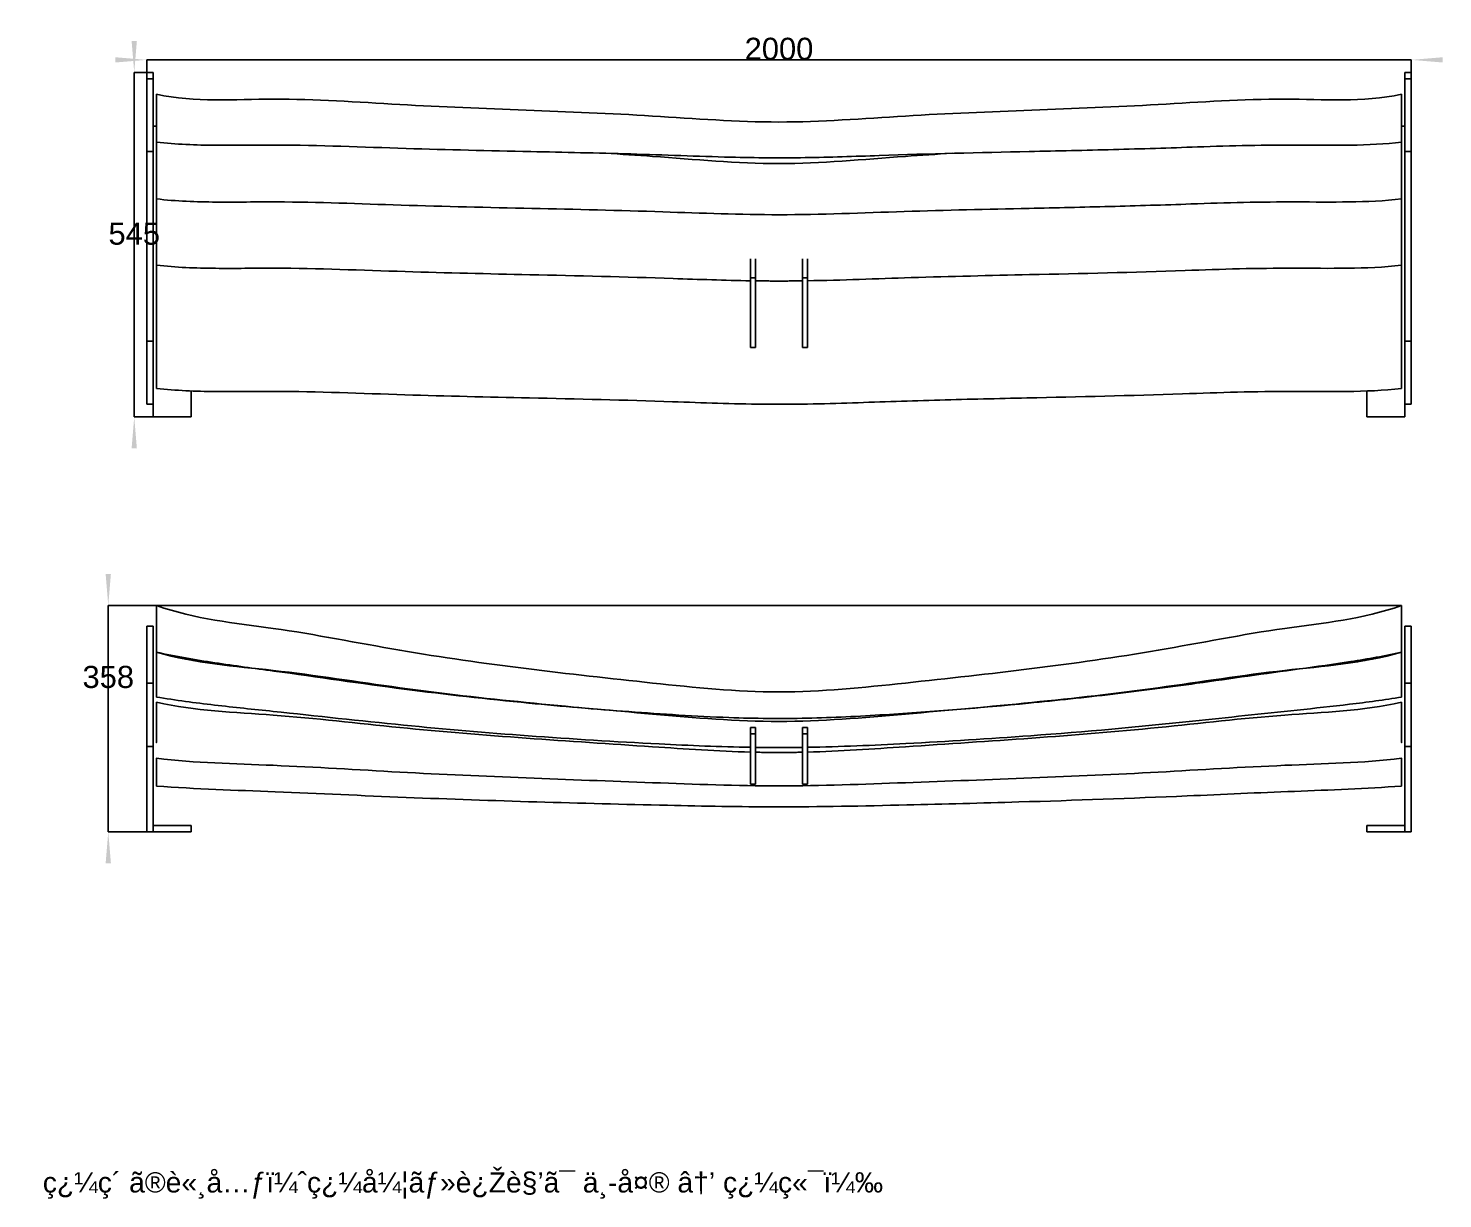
# Model space of a CAD drawing. Header units: millimetres. Extents: x 21 to 390, y 74 to 268.
# Drawn here: x 21.2 to 245, y 74 to 259.2 of the extents above; entities that cross this region are included whole.
import ezdxf
from ezdxf.enums import TextEntityAlignment as Align

# ---------------------------------------------------------------- set-up
doc = ezdxf.new("R2010")
doc.units = ezdxf.units.MM
doc.layers.get('0').update_dxf_attribs({"linetype": 'CONTINUOUS'})
for name, color, linetype in [('DimExtent', 7, 'CONTINUOUS'), ('DimExtent092', 7, 'CONTINUOUS'), ('DimExtent093', 7, 'CONTINUOUS'), ('S03_FrontWing_Front', 7, 'CONTINUOUS'), ('S03_FrontWing_Tab', 7, 'CONTINUOUS'), ('S03_FrontWing_Top', 7, 'CONTINUOUS')]:
    doc.layers.add(name, color=color, linetype=linetype)
doc.styles.get("Standard").update_dxf_attribs({"font": 'arial.ttf'})
doc.dimstyles.get("Standard").update_dxf_attribs({"dimscale": 0, "dimtxt": 2.5, "dimasz": 2.5, "dimexe": 1.25, "dimexo": 0.625, "dimtad": 1, "dimtxsty": 'STANDARD', "dimcen": 2.5, "dimazin": 3, "dimtfac": 1, "dimtmove": 0, "dimatfit": 3})

# ---------------------------------------------------------------- blocks, each defined once
blk = doc.blocks.new('*DimExtent')
at = {"color": 0}
for points in [[(35, 254.667), (35, 253.833), (40, 254.25)], [(245, 254.667), (245, 253.833), (240, 254.25)]]:
    blk.add_solid(points, dxfattribs=at)
at = {"layer": 'DimExtent'}
for p, q in [((40, 199.75), (40, 254.25)), ((40, 254.25), (240, 254.25)), ((240, 199.75), (240, 254.25))]:
    blk.add_line(p, q, dxfattribs=at)
blk.add_text('2000', height=3.5, dxfattribs=at).set_placement((140, 254.25), align=Align.CENTER)
blk = doc.blocks.new('*DimExtent092')
at = {"color": 0}
for points in [[(37.5833, 257.25), (38.4167, 257.25), (38, 252.25)], [(37.5833, 192.75), (38.4167, 192.75), (38, 197.75)]]:
    blk.add_solid(points, dxfattribs=at)
at = {"layer": 'DimExtent092'}
for p, q in [((41, 252.25), (38, 252.25)), ((38, 252.25), (38, 197.75)), ((41, 197.75), (38, 197.75))]:
    blk.add_line(p, q, dxfattribs=at)
blk.add_text('545', height=3.5, dxfattribs=at).set_placement((38, 225), align=Align.CENTER)
blk = doc.blocks.new('*DimExtent093')
at = {"color": 0}
for points in [[(33.475, 172.896), (34.3083, 172.896), (33.8916, 167.896)], [(33.475, 127.102), (34.3083, 127.102), (33.8916, 132.102)]]:
    blk.add_solid(points, dxfattribs=at)
at = {"layer": 'DimExtent093'}
for p, q in [((238.5, 167.896), (33.8916, 167.896)), ((33.8916, 167.896), (33.8916, 132.102)), ((41, 132.102), (33.8916, 132.102))]:
    blk.add_line(p, q, dxfattribs=at)
blk.add_text('358', height=3.5, dxfattribs=at).set_placement((33.8916, 154.845), align=Align.CENTER)

msp = doc.modelspace()

# ---------------------------------------------------------------- linework, layer by layer
at = {"layer": 'S03_FrontWing_Front'}
for p, q in [((40, 164.602), (40, 155.602)), ((41, 164.602), (40, 164.602)), ((41, 164.602), (41, 155.602)), ((239, 164.602), (239, 155.602)), ((240, 164.602), (239, 164.602)), ((240, 164.602), (240, 155.602)), ((40, 155.602), (40, 145.602)), ((41, 155.602), (40, 155.602)), ((41, 155.602), (41, 145.602)), ((239, 155.602), (239, 145.602)), ((240, 155.602), (239, 155.602)), ((240, 155.602), (240, 145.602)), ((136.3, 148.602), (135.5, 148.602)), ((135.5, 148.602), (135.5, 147.602)), ((136.3, 148.602), (136.3, 147.602)), ((144.5, 148.602), (143.7, 148.602)), ((143.7, 148.602), (143.7, 147.602)), ((144.5, 148.602), (144.5, 147.602)), ((41, 145.602), (40, 145.602)), ((40, 145.602), (40, 132.102)), ((41, 145.602), (41, 133.102)), ((136.3, 147.602), (135.5, 147.602)), ((135.5, 147.602), (135.5, 139.602)), ((136.3, 147.602), (136.3, 139.602)), ((144.5, 147.602), (143.7, 147.602)), ((143.7, 147.602), (143.7, 139.602)), ((144.5, 147.602), (144.5, 139.602)), ((240, 145.602), (239, 145.602)), ((239, 145.602), (239, 133.102)), ((240, 145.602), (240, 132.102)), ((136.3, 139.602), (135.5, 139.602)), ((144.5, 139.602), (143.7, 139.602)), ((41, 132.102), (40, 132.102)), ((41, 132.102), (41, 133.102)), ((47, 133.102), (41, 133.102)), ((47, 132.102), (41, 132.102)), ((47, 132.102), (47, 133.102)), ((239, 133.102), (233, 133.102)), ((233, 132.102), (233, 133.102)), ((239, 132.102), (233, 132.102)), ((239, 132.102), (239, 133.102)), ((240, 132.102), (239, 132.102))]:
    msp.add_line(p, q, dxfattribs=at)
for points, knots in [([(41.5, 160.512), (41.5, 160.51), (41.5, 160.518), (41.5, 160.538), (41.5, 160.563), (41.5, 160.63), (41.5, 160.7), (41.5, 160.805), (41.5, 160.9), (41.5, 160.983), (41.5, 161.214), (41.5, 161.411), (41.5, 161.606), (41.5, 161.89), (41.5, 162.168), (41.5, 162.442), (41.5, 162.777), (41.5, 163.119), (41.5, 163.467), (41.5, 163.724), (41.5, 163.981), (41.5, 164.238), (41.5, 164.858), (41.5, 165.491), (41.5, 166.135), (41.5, 166.442), (41.5, 166.751), (41.5, 167.063), (41.5, 167.214), (41.5, 167.364), (41.5, 167.515), (41.5, 167.567), (41.5, 167.622), (41.5, 167.68), (41.5, 167.723), (41.5, 167.771), (41.5, 167.799), (41.5, 167.816), (41.5, 167.826), (41.5, 167.871), (41.5, 167.886), (41.5, 167.905), (41.5, 167.896)], [0.49630075, 0.49630075, 0.49630075, 0.49630075, 0.50343536, 0.50343536, 0.50343536, 0.51272287, 0.51272287, 0.51272287, 0.52757521, 0.52757521, 0.52757521, 0.56829596, 0.56829596, 0.56829596, 0.62828789, 0.62828789, 0.62828789, 0.70148041, 0.70148041, 0.70148041, 0.75502513, 0.75502513, 0.75502513, 0.88432873, 0.88432873, 0.88432873, 0.94579106, 0.94579106, 0.94579106, 0.97532551, 0.97532551, 0.97532551, 0.98600349, 0.98600349, 0.98600349, 0.99374176, 0.99374176, 0.99374176, 0.99842977, 0.99842977, 0.99842977, 1, 1, 1, 1]), ([(238.5, 167.896), (232.295, 165.694), (226.164, 165.16), (220, 164.278), (213.361, 163.328), (206.683, 161.974), (200, 160.828), (193.341, 159.686), (186.677, 158.749), (180, 157.913), (173.346, 157.079), (166.68, 156.345), (160, 155.628), (153.342, 154.913), (146.671, 154.216), (140, 154.216), (133.329, 154.216), (126.658, 154.913), (120, 155.628), (113.32, 156.345), (106.654, 157.079), (100, 157.913), (93.323, 158.749), (86.659, 159.686), (80, 160.828), (73.317, 161.974), (66.639, 163.328), (60, 164.278), (53.836, 165.16), (47.705, 165.694), (41.5, 167.896)], [0, 0, 0, 0, 0.0945896, 0.0945896, 0.0945896, 0.1964778, 0.1964778, 0.1964778, 0.2979961, 0.2979961, 0.2979961, 0.3991637, 0.3991637, 0.3991637, 0.5, 0.5, 0.5, 0.6008363, 0.6008363, 0.6008363, 0.7020039, 0.7020039, 0.7020039, 0.8035222, 0.8035222, 0.8035222, 0.9054104, 0.9054104, 0.9054104, 1, 1, 1, 1]), ([(41.5, 167.896), (41.5, 166.34), (41.5, 164.87), (41.5, 163.525), (41.5, 162.805), (41.5, 162.114), (41.5, 161.549), (41.5, 161.279), (41.5, 161.034), (41.5, 160.833), (41.5, 160.734), (41.5, 160.651), (41.5, 160.585), (41.5, 160.546), (41.5, 160.513), (41.5, 160.512)], [0, 0, 0, 0, 0.24862108, 0.24862108, 0.24862108, 0.38223435, 0.38223435, 0.38223435, 0.44596068, 0.44596068, 0.44596068, 0.47688073, 0.47688073, 0.47688073, 0.49630075, 0.49630075, 0.49630075, 0.49630075]), ([(238.5, 160.512), (238.5, 160.51), (238.5, 160.518), (238.5, 160.538), (238.5, 160.563), (238.5, 160.63), (238.5, 160.7), (238.5, 160.805), (238.5, 160.9), (238.5, 160.983), (238.5, 161.214), (238.5, 161.411), (238.5, 161.606), (238.5, 161.89), (238.5, 162.168), (238.5, 162.442), (238.5, 162.777), (238.5, 163.119), (238.5, 163.467), (238.5, 163.724), (238.5, 163.981), (238.5, 164.238), (238.5, 164.858), (238.5, 165.491), (238.5, 166.135), (238.5, 166.442), (238.5, 166.751), (238.5, 167.063), (238.5, 167.214), (238.5, 167.364), (238.5, 167.515), (238.5, 167.567), (238.5, 167.622), (238.5, 167.68), (238.5, 167.723), (238.5, 167.771), (238.5, 167.799), (238.5, 167.816), (238.5, 167.826), (238.5, 167.871), (238.5, 167.886), (238.5, 167.905), (238.5, 167.896)], [0.49630075, 0.49630075, 0.49630075, 0.49630075, 0.50343536, 0.50343536, 0.50343536, 0.51272287, 0.51272287, 0.51272287, 0.52757521, 0.52757521, 0.52757521, 0.56829596, 0.56829596, 0.56829596, 0.62828789, 0.62828789, 0.62828789, 0.70148041, 0.70148041, 0.70148041, 0.75502513, 0.75502513, 0.75502513, 0.88432873, 0.88432873, 0.88432873, 0.94579106, 0.94579106, 0.94579106, 0.97532551, 0.97532551, 0.97532551, 0.98600349, 0.98600349, 0.98600349, 0.99374176, 0.99374176, 0.99374176, 0.99842977, 0.99842977, 0.99842977, 1, 1, 1, 1]), ([(238.5, 167.896), (238.5, 166.34), (238.5, 164.87), (238.5, 163.525), (238.5, 162.805), (238.5, 162.114), (238.5, 161.549), (238.5, 161.279), (238.5, 161.034), (238.5, 160.833), (238.5, 160.734), (238.5, 160.651), (238.5, 160.585), (238.5, 160.546), (238.5, 160.513), (238.5, 160.512)], [0, 0, 0, 0, 0.24862108, 0.24862108, 0.24862108, 0.38223435, 0.38223435, 0.38223435, 0.44596068, 0.44596068, 0.44596068, 0.47688073, 0.47688073, 0.47688073, 0.49630075, 0.49630075, 0.49630075, 0.49630075]), ([(41.5, 160.512), (44.555, 159.846), (47.657, 159.309), (50.766, 158.836), (53.875, 158.362), (56.993, 157.953), (60.109, 157.524), (66.984, 156.579), (73.843, 155.556), (80.722, 154.669), (87.275, 153.823), (93.846, 153.093), (100.424, 152.454), (105.692, 151.939), (110.967, 151.496), (116.244, 151.101), (121.522, 150.71), (126.802, 150.366), (132.091, 150.168), (136.2, 150.011), (140.31, 149.976), (144.421, 150.065), (148.531, 150.152), (152.637, 150.364), (156.737, 150.618), (164.326, 151.102), (171.907, 151.711), (179.48, 152.445), (183.922, 152.874), (188.36, 153.349), (192.792, 153.869), (197.224, 154.392), (201.649, 154.963), (206.067, 155.582), (208.778, 155.959), (211.483, 156.349), (214.192, 156.728), (216.9, 157.108), (219.61, 157.483), (222.322, 157.854), (225.033, 158.228), (227.745, 158.604), (230.447, 159.027), (233.148, 159.45), (235.839, 159.919), (238.5, 160.512)], [0, 0, 0, 0, 0.0628718, 0.0628718, 0.0628718, 0.1257437, 0.1257437, 0.1257437, 0.2514874, 0.2514874, 0.2514874, 0.3712816, 0.3712816, 0.3712816, 0.4341534, 0.4341534, 0.4341534, 0.4970253, 0.4970253, 0.4970253, 0.5598971, 0.5598971, 0.5598971, 0.6227689, 0.6227689, 0.6227689, 0.7485126, 0.7485126, 0.7485126, 0.8113845, 0.8113845, 0.8113845, 0.8742563, 0.8742563, 0.8742563, 0.9056922, 0.9056922, 0.9056922, 0.9371282, 0.9371282, 0.9371282, 0.9685641, 0.9685641, 0.9685641, 1, 1, 1, 1]), ([(41.5, 153.408), (41.5, 153.406), (41.5, 153.417), (41.5, 153.44), (41.5, 153.451), (41.5, 153.472), (41.5, 153.504), (41.5, 153.552), (41.5, 153.643), (41.5, 153.725), (41.5, 153.778), (41.5, 153.826), (41.5, 153.869), (41.5, 154.094), (41.5, 154.252), (41.5, 154.411), (41.5, 154.764), (41.5, 155.071), (41.5, 155.388), (41.5, 155.69), (41.5, 156.001), (41.5, 156.322), (41.5, 156.558), (41.5, 156.796), (41.5, 157.035), (41.5, 157.61), (41.5, 158.202), (41.5, 158.81), (41.5, 159.1), (41.5, 159.394), (41.5, 159.693), (41.5, 159.834), (41.5, 159.982), (41.5, 160.125), (41.5, 160.175), (41.5, 160.227), (41.5, 160.283), (41.5, 160.325), (41.5, 160.371), (41.5, 160.398), (41.5, 160.414), (41.5, 160.423), (41.5, 160.467), (41.5, 160.482), (41.5, 160.501), (41.5, 160.491)], [0.4850741, 0.4850741, 0.4850741, 0.4850741, 0.49713537, 0.49713537, 0.49713537, 0.50343536, 0.50343536, 0.50343536, 0.51272287, 0.51272287, 0.51272287, 0.51896923, 0.51896923, 0.51896923, 0.55232964, 0.55232964, 0.55232964, 0.62828789, 0.62828789, 0.62828789, 0.70148041, 0.70148041, 0.70148041, 0.75502513, 0.75502513, 0.75502513, 0.88432873, 0.88432873, 0.88432873, 0.94579106, 0.94579106, 0.94579106, 0.97532551, 0.97532551, 0.97532551, 0.98600349, 0.98600349, 0.98600349, 0.99374176, 0.99374176, 0.99374176, 0.99842977, 0.99842977, 0.99842977, 1, 1, 1, 1]), ([(238.5, 160.491), (232.298, 158.697), (226.162, 158.308), (220, 157.622), (213.353, 156.882), (206.678, 155.796), (200, 154.88), (193.337, 153.965), (186.673, 153.22), (180, 152.553), (173.341, 151.887), (166.675, 151.299), (160, 150.714), (153.339, 150.129), (146.669, 149.547), (140, 149.547), (133.331, 149.547), (126.661, 150.129), (120, 150.714), (113.325, 151.299), (106.659, 151.887), (100, 152.553), (93.327, 153.22), (86.663, 153.965), (80, 154.88), (73.322, 155.796), (66.647, 156.882), (60, 157.622), (53.838, 158.308), (47.702, 158.697), (41.5, 160.491)], [0, 0, 0, 0, 0.0943196, 0.0943196, 0.0943196, 0.1960629, 0.1960629, 0.1960629, 0.2975832, 0.2975832, 0.2975832, 0.398892, 0.398892, 0.398892, 0.5, 0.5, 0.5, 0.601108, 0.601108, 0.601108, 0.7024168, 0.7024168, 0.7024168, 0.8039371, 0.8039371, 0.8039371, 0.9056804, 0.9056804, 0.9056804, 1, 1, 1, 1]), ([(238.5, 153.408), (238.5, 153.406), (238.5, 153.417), (238.5, 153.44), (238.5, 153.451), (238.5, 153.472), (238.5, 153.504), (238.5, 153.552), (238.5, 153.643), (238.5, 153.725), (238.5, 153.778), (238.5, 153.826), (238.5, 153.869), (238.5, 154.094), (238.5, 154.252), (238.5, 154.411), (238.5, 154.764), (238.5, 155.071), (238.5, 155.388), (238.5, 155.69), (238.5, 156.001), (238.5, 156.322), (238.5, 156.558), (238.5, 156.796), (238.5, 157.035), (238.5, 157.61), (238.5, 158.202), (238.5, 158.81), (238.5, 159.1), (238.5, 159.394), (238.5, 159.693), (238.5, 159.834), (238.5, 159.982), (238.5, 160.125), (238.5, 160.175), (238.5, 160.227), (238.5, 160.283), (238.5, 160.325), (238.5, 160.371), (238.5, 160.398), (238.5, 160.414), (238.5, 160.423), (238.5, 160.467), (238.5, 160.482), (238.5, 160.501), (238.5, 160.491)], [0.4850741, 0.4850741, 0.4850741, 0.4850741, 0.49713537, 0.49713537, 0.49713537, 0.50343536, 0.50343536, 0.50343536, 0.51272287, 0.51272287, 0.51272287, 0.51896923, 0.51896923, 0.51896923, 0.55232964, 0.55232964, 0.55232964, 0.62828789, 0.62828789, 0.62828789, 0.70148041, 0.70148041, 0.70148041, 0.75502513, 0.75502513, 0.75502513, 0.88432873, 0.88432873, 0.88432873, 0.94579106, 0.94579106, 0.94579106, 0.97532551, 0.97532551, 0.97532551, 0.98600349, 0.98600349, 0.98600349, 0.99374176, 0.99374176, 0.99374176, 0.99842977, 0.99842977, 0.99842977, 1, 1, 1, 1]), ([(41.5, 153.408), (44.545, 152.907), (47.624, 152.501), (50.707, 152.142), (53.791, 151.783), (56.879, 151.471), (59.966, 151.147), (66.85, 150.425), (73.723, 149.646), (80.607, 148.969), (87.167, 148.327), (93.734, 147.764), (100.309, 147.281), (107.215, 146.77), (114.125, 146.338), (121.039, 145.985), (125.856, 145.74), (130.675, 145.54), (135.5, 145.458)], [0, 0, 0, 0, 0.05551358, 0.05551358, 0.05551358, 0.11102716, 0.11102716, 0.11102716, 0.22205433, 0.22205433, 0.22205433, 0.32781931, 0.32781931, 0.32781931, 0.43892284, 0.43892284, 0.43892284, 0.52230456, 0.52230456, 0.52230456, 0.52230456]), ([(41.5, 152.595), (41.5, 150.893), (41.5, 149.399), (41.5, 148.167), (41.5, 147.893), (41.5, 147.635), (41.5, 147.394), (41.5, 147.053), (41.5, 146.775), (41.5, 146.56), (41.5, 146.388), (41.5, 146.262), (41.5, 146.213), (41.5, 146.189), (41.5, 146.184), (41.5, 146.214), (41.5, 146.236), (41.5, 146.269), (41.5, 146.356), (41.5, 146.381), (41.5, 146.419), (41.5, 146.467), (41.5, 146.541), (41.5, 146.658), (41.5, 146.75), (41.5, 146.894), (41.5, 146.983), (41.5, 147.069), (41.5, 147.292), (41.5, 147.446), (41.5, 147.6), (41.5, 147.821), (41.5, 148.018), (41.5, 148.221), (41.5, 148.464), (41.5, 148.719), (41.5, 148.987), (41.5, 149.186), (41.5, 149.386), (41.5, 149.588), (41.5, 150.073), (41.5, 150.58), (41.5, 151.11), (41.5, 151.362), (41.5, 151.621), (41.5, 151.885), (41.5, 152.012), (41.5, 152.14), (41.5, 152.269), (41.5, 152.313), (41.5, 152.36), (41.5, 152.41), (41.5, 152.447), (41.5, 152.489), (41.5, 152.512), (41.5, 152.526), (41.5, 152.533), (41.5, 152.575), (41.5, 152.588), (41.5, 152.606), (41.5, 152.595)], [0, 0, 0, 0, 0.2486211, 0.2486211, 0.2486211, 0.3039129, 0.3039129, 0.3039129, 0.3822343, 0.3822343, 0.3822343, 0.4459607, 0.4459607, 0.4459607, 0.4768807, 0.4768807, 0.4768807, 0.4971354, 0.4971354, 0.4971354, 0.5034354, 0.5034354, 0.5034354, 0.5127229, 0.5127229, 0.5127229, 0.5275752, 0.5275752, 0.5275752, 0.568296, 0.568296, 0.568296, 0.6282879, 0.6282879, 0.6282879, 0.7014804, 0.7014804, 0.7014804, 0.7550251, 0.7550251, 0.7550251, 0.8843287, 0.8843287, 0.8843287, 0.9457911, 0.9457911, 0.9457911, 0.9753255, 0.9753255, 0.9753255, 0.9860035, 0.9860035, 0.9860035, 0.9937418, 0.9937418, 0.9937418, 0.9984298, 0.9984298, 0.9984298, 1, 1, 1, 1]), ([(135.5, 144.699), (130.332, 144.843), (125.165, 145.202), (120, 145.548), (113.33, 145.996), (106.663, 146.424), (100, 146.905), (93.331, 147.387), (86.666, 147.921), (80, 148.588), (73.327, 149.255), (66.653, 150.055), (60, 150.552), (53.84, 151.013), (47.699, 151.215), (41.5, 152.595)], [0.52279778, 0.52279778, 0.52279778, 0.52279778, 0.60133972, 0.60133972, 0.60133972, 0.70276893, 0.70276893, 0.70276893, 0.804291, 0.804291, 0.804291, 0.90591082, 0.90591082, 0.90591082, 1, 1, 1, 1]), ([(144.5, 145.458), (149.699, 145.546), (154.891, 145.772), (160.081, 146.043), (166.665, 146.387), (173.245, 146.803), (179.822, 147.291), (188.37, 147.922), (196.909, 148.681), (205.429, 149.585), (208.19, 149.875), (210.948, 150.177), (213.707, 150.473), (216.466, 150.768), (219.227, 151.06), (221.989, 151.35), (224.751, 151.641), (227.514, 151.933), (230.269, 152.26), (233.025, 152.587), (235.773, 152.95), (238.5, 153.408)], [0.57414328, 0.57414328, 0.57414328, 0.57414328, 0.6639862, 0.6639862, 0.6639862, 0.77794567, 0.77794567, 0.77794567, 0.88897284, 0.88897284, 0.88897284, 0.91672963, 0.91672963, 0.91672963, 0.94448642, 0.94448642, 0.94448642, 0.97224321, 0.97224321, 0.97224321, 1, 1, 1, 1]), ([(238.5, 152.595), (232.301, 151.215), (226.16, 151.013), (220, 150.552), (213.347, 150.055), (206.673, 149.255), (200, 148.588), (193.334, 147.921), (186.669, 147.387), (180, 146.905), (173.337, 146.424), (166.67, 145.996), (160, 145.548), (154.835, 145.202), (149.668, 144.843), (144.5, 144.699)], [0, 0, 0, 0, 0.09408918, 0.09408918, 0.09408918, 0.195709, 0.195709, 0.195709, 0.29723107, 0.29723107, 0.29723107, 0.39866028, 0.39866028, 0.39866028, 0.47720222, 0.47720222, 0.47720222, 0.47720222]), ([(238.5, 152.595), (238.5, 150.893), (238.5, 149.399), (238.5, 148.167), (238.5, 147.893), (238.5, 147.635), (238.5, 147.394), (238.5, 147.053), (238.5, 146.775), (238.5, 146.56), (238.5, 146.388), (238.5, 146.262), (238.5, 146.213), (238.5, 146.189), (238.5, 146.184), (238.5, 146.214), (238.5, 146.236), (238.5, 146.269), (238.5, 146.356), (238.5, 146.381), (238.5, 146.419), (238.5, 146.467), (238.5, 146.541), (238.5, 146.658), (238.5, 146.75), (238.5, 146.894), (238.5, 146.983), (238.5, 147.069), (238.5, 147.292), (238.5, 147.446), (238.5, 147.6), (238.5, 147.821), (238.5, 148.018), (238.5, 148.221), (238.5, 148.464), (238.5, 148.719), (238.5, 148.987), (238.5, 149.186), (238.5, 149.386), (238.5, 149.588), (238.5, 150.073), (238.5, 150.58), (238.5, 151.11), (238.5, 151.362), (238.5, 151.621), (238.5, 151.885), (238.5, 152.012), (238.5, 152.14), (238.5, 152.269), (238.5, 152.313), (238.5, 152.36), (238.5, 152.41), (238.5, 152.447), (238.5, 152.489), (238.5, 152.512), (238.5, 152.526), (238.5, 152.533), (238.5, 152.575), (238.5, 152.588), (238.5, 152.606), (238.5, 152.595)], [0, 0, 0, 0, 0.2486211, 0.2486211, 0.2486211, 0.3039129, 0.3039129, 0.3039129, 0.3822343, 0.3822343, 0.3822343, 0.4459607, 0.4459607, 0.4459607, 0.4768807, 0.4768807, 0.4768807, 0.4971354, 0.4971354, 0.4971354, 0.5034354, 0.5034354, 0.5034354, 0.5127229, 0.5127229, 0.5127229, 0.5275752, 0.5275752, 0.5275752, 0.568296, 0.568296, 0.568296, 0.6282879, 0.6282879, 0.6282879, 0.7014804, 0.7014804, 0.7014804, 0.7550251, 0.7550251, 0.7550251, 0.8843287, 0.8843287, 0.8843287, 0.9457911, 0.9457911, 0.9457911, 0.9753255, 0.9753255, 0.9753255, 0.9860035, 0.9860035, 0.9860035, 0.9937418, 0.9937418, 0.9937418, 0.9984298, 0.9984298, 0.9984298, 1, 1, 1, 1]), ([(41.5, 139.324), (41.5, 139.326), (41.5, 139.428), (41.5, 139.698), (41.5, 139.808), (41.5, 139.945), (41.5, 140.136), (41.5, 140.263), (41.5, 140.409), (41.5, 140.627), (41.5, 140.693), (41.5, 140.774), (41.5, 140.869), (41.5, 140.943), (41.5, 141.021), (41.5, 141.102), (41.5, 141.181), (41.5, 141.251), (41.5, 141.312), (41.5, 141.388), (41.5, 141.447), (41.5, 141.489), (41.5, 141.627), (41.5, 141.693), (41.5, 141.749), (41.5, 141.828), (41.5, 141.871), (41.5, 141.905), (41.5, 141.945), (41.5, 141.976), (41.5, 141.996), (41.5, 142.038), (41.5, 142.073), (41.5, 142.133), (41.5, 142.199), (41.5, 142.306), (41.5, 142.4), (41.5, 142.499), (41.5, 142.611), (41.5, 142.735), (41.5, 142.879), (41.5, 143.045), (41.5, 143.233), (41.5, 143.303), (41.5, 143.377), (41.5, 143.453), (41.5, 143.51), (41.5, 143.556), (41.5, 143.617), (41.5, 143.64), (41.5, 143.658), (41.5, 143.671), (41.5, 143.676), (41.5, 143.676), (41.5, 143.704), (41.5, 143.713), (41.5, 143.725), (41.5, 143.715)], [0.3690981, 0.3690981, 0.3690981, 0.3690981, 0.44596068, 0.44596068, 0.44596068, 0.47688073, 0.47688073, 0.47688073, 0.49713537, 0.49713537, 0.49713537, 0.50343536, 0.50343536, 0.50343536, 0.50808049, 0.50808049, 0.50808049, 0.51272287, 0.51272287, 0.51272287, 0.51896923, 0.51896923, 0.51896923, 0.53871027, 0.53871027, 0.53871027, 0.56829596, 0.56829596, 0.56829596, 0.60649789, 0.60649789, 0.60649789, 0.67603413, 0.67603413, 0.67603413, 0.75502513, 0.75502513, 0.75502513, 0.83507558, 0.83507558, 0.83507558, 0.92734318, 0.92734318, 0.92734318, 0.96185875, 0.96185875, 0.96185875, 0.98600349, 0.98600349, 0.98600349, 0.99374176, 0.99374176, 0.99374176, 0.99842977, 0.99842977, 0.99842977, 1, 1, 1, 1]), ([(238.5, 143.715), (232.302, 142.97), (226.159, 142.856), (220, 142.603), (213.344, 142.33), (206.67, 141.895), (200, 141.53), (193.332, 141.165), (186.667, 140.871), (180, 140.606), (173.335, 140.341), (166.668, 140.105), (160, 139.859), (153.334, 139.613), (146.667, 139.358), (140, 139.358), (133.333, 139.358), (126.666, 139.613), (120, 139.859), (113.332, 140.105), (106.665, 140.341), (100, 140.606), (93.333, 140.871), (86.668, 141.165), (80, 141.53), (73.33, 141.895), (66.656, 142.33), (60, 142.603), (53.841, 142.856), (47.698, 142.97), (41.5, 143.715)], [0, 0, 0, 0, 0.0939679, 0.0939679, 0.0939679, 0.1955228, 0.1955228, 0.1955228, 0.2970458, 0.2970458, 0.2970458, 0.398538, 0.398538, 0.398538, 0.5, 0.5, 0.5, 0.601462, 0.601462, 0.601462, 0.7029542, 0.7029542, 0.7029542, 0.8044772, 0.8044772, 0.8044772, 0.9060321, 0.9060321, 0.9060321, 1, 1, 1, 1]), ([(238.5, 139.324), (238.5, 139.326), (238.5, 139.428), (238.5, 139.698), (238.5, 139.808), (238.5, 139.945), (238.5, 140.136), (238.5, 140.263), (238.5, 140.409), (238.5, 140.627), (238.5, 140.693), (238.5, 140.774), (238.5, 140.869), (238.5, 140.943), (238.5, 141.021), (238.5, 141.102), (238.5, 141.181), (238.5, 141.251), (238.5, 141.312), (238.5, 141.388), (238.5, 141.447), (238.5, 141.489), (238.5, 141.627), (238.5, 141.693), (238.5, 141.749), (238.5, 141.828), (238.5, 141.871), (238.5, 141.905), (238.5, 141.945), (238.5, 141.976), (238.5, 141.996), (238.5, 142.038), (238.5, 142.073), (238.5, 142.133), (238.5, 142.199), (238.5, 142.306), (238.5, 142.4), (238.5, 142.499), (238.5, 142.611), (238.5, 142.735), (238.5, 142.879), (238.5, 143.045), (238.5, 143.233), (238.5, 143.303), (238.5, 143.377), (238.5, 143.453), (238.5, 143.51), (238.5, 143.556), (238.5, 143.617), (238.5, 143.64), (238.5, 143.658), (238.5, 143.671), (238.5, 143.676), (238.5, 143.676), (238.5, 143.704), (238.5, 143.713), (238.5, 143.725), (238.5, 143.715)], [0.3690981, 0.3690981, 0.3690981, 0.3690981, 0.44596068, 0.44596068, 0.44596068, 0.47688073, 0.47688073, 0.47688073, 0.49713537, 0.49713537, 0.49713537, 0.50343536, 0.50343536, 0.50343536, 0.50808049, 0.50808049, 0.50808049, 0.51272287, 0.51272287, 0.51272287, 0.51896923, 0.51896923, 0.51896923, 0.53871027, 0.53871027, 0.53871027, 0.56829596, 0.56829596, 0.56829596, 0.60649789, 0.60649789, 0.60649789, 0.67603413, 0.67603413, 0.67603413, 0.75502513, 0.75502513, 0.75502513, 0.83507558, 0.83507558, 0.83507558, 0.92734318, 0.92734318, 0.92734318, 0.96185875, 0.96185875, 0.96185875, 0.98600349, 0.98600349, 0.98600349, 0.99374176, 0.99374176, 0.99374176, 0.99842977, 0.99842977, 0.99842977, 1, 1, 1, 1]), ([(41.5, 139.324), (47.753, 138.867), (54.042, 138.66), (60.317, 138.41), (67.213, 138.134), (74.104, 137.808), (80.997, 137.531), (94.784, 136.978), (108.581, 136.59), (122.375, 136.274), (128.093, 136.145), (133.812, 136.04), (139.533, 136.034), (146.435, 136.027), (153.334, 136.172), (160.231, 136.335), (166.143, 136.473), (172.055, 136.629), (177.967, 136.804), (186.835, 137.066), (195.701, 137.378), (204.564, 137.763), (207.393, 137.88), (210.221, 138.012), (213.05, 138.134), (215.878, 138.256), (218.708, 138.372), (221.538, 138.482), (227.197, 138.707), (232.861, 138.91), (238.5, 139.324)], [0, 0, 0, 0, 0.1048787, 0.1048787, 0.1048787, 0.2200623, 0.2200623, 0.2200623, 0.4504165, 0.4504165, 0.4504165, 0.5552952, 0.5552952, 0.5552952, 0.6818146, 0.6818146, 0.6818146, 0.7902426, 0.7902426, 0.7902426, 0.8951213, 0.8951213, 0.8951213, 0.921341, 0.921341, 0.921341, 0.9475606, 0.9475606, 0.9475606, 1, 1, 1, 1])]:
    msp.add_open_spline(points, degree=3, knots=knots, dxfattribs=at)
for points in [[(136.3, 145.445), (140, 145.392), (143.7, 145.445)], [(143.7, 144.679), (140, 144.589), (136.3, 144.679)]]:
    msp.add_open_spline(points, degree=2, dxfattribs=at)
at = {"layer": 'S03_FrontWing_Top'}
for p, q in [((41, 252.25), (40, 252.25)), ((40, 252.25), (40, 251.25)), ((40, 251.25), (40, 239.75)), ((41, 251.25), (40, 251.25)), ((41, 252.25), (41, 251.25)), ((41, 251.25), (41, 239.75)), ((240, 252.25), (239, 252.25)), ((239, 252.25), (239, 251.25)), ((239, 251.25), (239, 239.75)), ((240, 251.25), (239, 251.25)), ((240, 252.25), (240, 251.25)), ((240, 251.25), (240, 239.75)), ((41.5, 243.75), (41, 243.75)), ((239, 243.75), (238.5, 243.75)), ((40, 239.75), (40, 209.75)), ((41, 239.75), (40, 239.75)), ((41, 239.75), (41, 209.75)), ((239, 239.75), (239, 209.75)), ((240, 239.75), (239, 239.75)), ((240, 239.75), (240, 209.75)), ((135.5, 222.75), (135.5, 219.75)), ((136.3, 222.75), (136.3, 219.75)), ((143.7, 222.75), (143.7, 219.75)), ((144.5, 222.75), (144.5, 219.75)), ((136.3, 219.75), (135.5, 219.75)), ((135.5, 219.75), (135.5, 208.75)), ((136.3, 219.75), (136.3, 208.75)), ((144.5, 219.75), (143.7, 219.75)), ((143.7, 219.75), (143.7, 208.75)), ((144.5, 219.75), (144.5, 208.75)), ((40, 209.75), (40, 199.75)), ((41, 209.75), (40, 209.75)), ((41, 209.75), (41, 199.75)), ((136.3, 208.75), (135.5, 208.75)), ((144.5, 208.75), (143.7, 208.75)), ((239, 209.75), (239, 199.75)), ((240, 209.75), (239, 209.75)), ((240, 209.75), (240, 199.75)), ((47, 197.75), (47, 201.85)), ((233, 197.75), (233, 201.846)), ((41, 199.75), (40, 199.75)), ((41, 197.75), (41, 199.75)), ((240, 199.75), (239, 199.75)), ((239, 197.75), (239, 199.75)), ((47, 197.75), (41, 197.75)), ((239, 197.75), (233, 197.75))]:
    msp.add_line(p, q, dxfattribs=at)
for points, knots in [([(41.5, 241.231), (41.5, 241.234), (41.5, 241.249), (41.5, 241.275), (41.5, 241.304), (41.5, 241.337), (41.5, 241.375), (41.5, 241.424), (41.5, 241.475), (41.5, 241.53), (41.5, 241.676), (41.5, 241.829), (41.5, 241.988), (41.5, 242.311), (41.5, 242.638), (41.5, 242.969), (41.5, 243.373), (41.5, 243.771), (41.5, 244.163), (41.5, 244.448), (41.5, 244.733), (41.5, 245.018), (41.5, 245.705), (41.5, 246.382), (41.5, 247.048), (41.5, 247.364), (41.5, 247.677), (41.5, 247.988), (41.5, 248.137), (41.5, 248.286), (41.5, 248.433), (41.5, 248.485), (41.5, 248.538), (41.5, 248.594), (41.5, 248.638), (41.5, 248.676), (41.5, 248.71), (41.5, 248.728), (41.5, 248.741), (41.5, 248.78), (41.5, 248.793), (41.5, 248.809), (41.5, 248.803)], [0.51178768, 0.51178768, 0.51178768, 0.51178768, 0.51896923, 0.51896923, 0.51896923, 0.52757521, 0.52757521, 0.52757521, 0.53871027, 0.53871027, 0.53871027, 0.56829596, 0.56829596, 0.56829596, 0.62828789, 0.62828789, 0.62828789, 0.70148041, 0.70148041, 0.70148041, 0.75502513, 0.75502513, 0.75502513, 0.88432873, 0.88432873, 0.88432873, 0.94579106, 0.94579106, 0.94579106, 0.97532551, 0.97532551, 0.97532551, 0.98600349, 0.98600349, 0.98600349, 0.99374176, 0.99374176, 0.99374176, 0.99842977, 0.99842977, 0.99842977, 1, 1, 1, 1]), ([(238.5, 248.803), (232.295, 247.504), (226.164, 248.006), (220, 248.038), (213.361, 248.072), (206.683, 247.56), (200, 247.178), (193.341, 246.797), (186.677, 246.544), (180, 246.287), (173.346, 246.03), (166.68, 245.77), (160, 245.365), (153.342, 244.961), (146.671, 244.413), (140, 244.413), (133.329, 244.413), (126.658, 244.961), (120, 245.365), (113.32, 245.77), (106.654, 246.03), (100, 246.287), (93.323, 246.544), (86.659, 246.797), (80, 247.178), (73.317, 247.56), (66.639, 248.072), (60, 248.038), (53.836, 248.006), (47.705, 247.504), (41.5, 248.803)], [0, 0, 0, 0, 0.0945896, 0.0945896, 0.0945896, 0.1964778, 0.1964778, 0.1964778, 0.2979961, 0.2979961, 0.2979961, 0.3991637, 0.3991637, 0.3991637, 0.5, 0.5, 0.5, 0.6008363, 0.6008363, 0.6008363, 0.7020039, 0.7020039, 0.7020039, 0.8035222, 0.8035222, 0.8035222, 0.9054104, 0.9054104, 0.9054104, 1, 1, 1, 1]), ([(41.5, 248.803), (41.5, 247.934), (41.5, 246.915), (41.5, 245.745), (41.5, 245.116), (41.5, 244.444), (41.5, 243.669), (41.5, 243.302), (41.5, 242.913), (41.5, 242.504), (41.5, 242.305), (41.5, 242.099), (41.5, 241.887), (41.5, 241.748), (41.5, 241.606), (41.5, 241.46), (41.5, 241.413), (41.5, 241.369), (41.5, 241.326), (41.5, 241.268), (41.5, 241.228), (41.5, 241.231)], [0, 0, 0, 0, 0.24862108, 0.24862108, 0.24862108, 0.38223435, 0.38223435, 0.38223435, 0.44596068, 0.44596068, 0.44596068, 0.47688073, 0.47688073, 0.47688073, 0.49713537, 0.49713537, 0.49713537, 0.50343536, 0.50343536, 0.50343536, 0.51178768, 0.51178768, 0.51178768, 0.51178768]), ([(238.5, 241.231), (238.5, 241.234), (238.5, 241.249), (238.5, 241.275), (238.5, 241.304), (238.5, 241.337), (238.5, 241.375), (238.5, 241.424), (238.5, 241.475), (238.5, 241.53), (238.5, 241.676), (238.5, 241.829), (238.5, 241.988), (238.5, 242.311), (238.5, 242.638), (238.5, 242.969), (238.5, 243.373), (238.5, 243.771), (238.5, 244.163), (238.5, 244.448), (238.5, 244.733), (238.5, 245.018), (238.5, 245.705), (238.5, 246.382), (238.5, 247.048), (238.5, 247.364), (238.5, 247.677), (238.5, 247.988), (238.5, 248.137), (238.5, 248.286), (238.5, 248.433), (238.5, 248.485), (238.5, 248.538), (238.5, 248.594), (238.5, 248.638), (238.5, 248.676), (238.5, 248.71), (238.5, 248.728), (238.5, 248.741), (238.5, 248.78), (238.5, 248.793), (238.5, 248.809), (238.5, 248.803)], [0.51178768, 0.51178768, 0.51178768, 0.51178768, 0.51896923, 0.51896923, 0.51896923, 0.52757521, 0.52757521, 0.52757521, 0.53871027, 0.53871027, 0.53871027, 0.56829596, 0.56829596, 0.56829596, 0.62828789, 0.62828789, 0.62828789, 0.70148041, 0.70148041, 0.70148041, 0.75502513, 0.75502513, 0.75502513, 0.88432873, 0.88432873, 0.88432873, 0.94579106, 0.94579106, 0.94579106, 0.97532551, 0.97532551, 0.97532551, 0.98600349, 0.98600349, 0.98600349, 0.99374176, 0.99374176, 0.99374176, 0.99842977, 0.99842977, 0.99842977, 1, 1, 1, 1]), ([(238.5, 248.803), (238.5, 247.934), (238.5, 246.915), (238.5, 245.745), (238.5, 245.116), (238.5, 244.444), (238.5, 243.669), (238.5, 243.302), (238.5, 242.913), (238.5, 242.504), (238.5, 242.305), (238.5, 242.099), (238.5, 241.887), (238.5, 241.748), (238.5, 241.606), (238.5, 241.46), (238.5, 241.413), (238.5, 241.369), (238.5, 241.326), (238.5, 241.268), (238.5, 241.228), (238.5, 241.231)], [0, 0, 0, 0, 0.24862108, 0.24862108, 0.24862108, 0.38223435, 0.38223435, 0.38223435, 0.44596068, 0.44596068, 0.44596068, 0.47688073, 0.47688073, 0.47688073, 0.49713537, 0.49713537, 0.49713537, 0.50343536, 0.50343536, 0.50343536, 0.51178768, 0.51178768, 0.51178768, 0.51178768]), ([(41.5, 241.231), (41.5, 239.993), (41.5, 238.669), (41.5, 237.245), (41.5, 236.491), (41.5, 235.694), (41.5, 234.853), (41.5, 234.379), (41.5, 233.892), (41.5, 233.392), (41.5, 233.167), (41.5, 232.941), (41.5, 232.712), (41.5, 232.635), (41.5, 232.558), (41.5, 232.481), (41.5, 232.425), (41.5, 232.373), (41.5, 232.326), (41.5, 232.277), (41.5, 232.24), (41.5, 232.242)], [0.11111868, 0.11111868, 0.11111868, 0.11111868, 0.30391293, 0.30391293, 0.30391293, 0.40548164, 0.40548164, 0.40548164, 0.46271047, 0.46271047, 0.46271047, 0.48835778, 0.48835778, 0.48835778, 0.49713537, 0.49713537, 0.49713537, 0.50343536, 0.50343536, 0.50343536, 0.51003435, 0.51003435, 0.51003435, 0.51003435]), ([(41.5, 232.242), (41.5, 232.243), (41.5, 232.288), (41.5, 232.338), (41.5, 232.387), (41.5, 232.441), (41.5, 232.5), (41.5, 232.666), (41.5, 232.851), (41.5, 233.037), (41.5, 233.449), (41.5, 233.868), (41.5, 234.294), (41.5, 235.041), (41.5, 235.781), (41.5, 236.515), (41.5, 238.105), (41.5, 239.687), (41.5, 241.231)], [0.51003435, 0.51003435, 0.51003435, 0.51003435, 0.51896923, 0.51896923, 0.51896923, 0.52757521, 0.52757521, 0.52757521, 0.55232964, 0.55232964, 0.55232964, 0.60649789, 0.60649789, 0.60649789, 0.70148041, 0.70148041, 0.70148041, 0.90814452, 0.90814452, 0.90814452, 0.90814452]), ([(41.5, 241.231), (44.602, 240.878), (47.752, 240.76), (50.909, 240.734), (54.068, 240.707), (57.234, 240.772), (60.399, 240.764), (67.275, 240.749), (74.134, 240.442), (81.014, 240.228), (87.568, 240.023), (94.138, 239.882), (100.717, 239.739), (105.985, 239.619), (111.26, 239.517), (116.538, 239.356), (121.816, 239.202), (127.096, 238.989), (132.385, 238.849), (136.3, 238.742), (140.215, 238.718), (144.132, 238.777), (148.048, 238.834), (151.959, 238.978), (155.866, 239.109), (163.785, 239.397), (171.699, 239.577), (179.599, 239.746), (184.041, 239.845), (188.48, 239.937), (192.911, 240.054), (197.343, 240.172), (201.768, 240.311), (206.186, 240.47), (208.887, 240.562), (211.582, 240.654), (214.281, 240.703), (216.979, 240.754), (219.68, 240.763), (222.382, 240.753), (225.083, 240.745), (227.786, 240.717), (230.477, 240.757), (233.169, 240.798), (235.85, 240.906), (238.5, 241.231)], [0, 0, 0, 0, 0.0625, 0.0625, 0.0625, 0.125, 0.125, 0.125, 0.25, 0.25, 0.25, 0.375, 0.375, 0.375, 0.4375, 0.4375, 0.4375, 0.5, 0.5, 0.5, 0.5625, 0.5625, 0.5625, 0.625, 0.625, 0.625, 0.75, 0.75, 0.75, 0.8125, 0.8125, 0.8125, 0.875, 0.875, 0.875, 0.90625, 0.90625, 0.90625, 0.9375, 0.9375, 0.9375, 0.96875, 0.96875, 0.96875, 1, 1, 1, 1]), ([(167.404, 239.464), (164.937, 239.323), (162.469, 239.163), (160, 238.983), (153.339, 238.496), (146.669, 237.839), (140, 237.839), (133.331, 237.839), (126.661, 238.496), (120, 238.983), (117.513, 239.164), (115.026, 239.325), (112.541, 239.467)], [0.36141325, 0.36141325, 0.36141325, 0.36141325, 0.39889202, 0.39889202, 0.39889202, 0.5, 0.5, 0.5, 0.60110798, 0.60110798, 0.60110798, 0.638863, 0.638863, 0.638863, 0.638863]), ([(238.5, 241.231), (238.5, 239.993), (238.5, 238.669), (238.5, 237.245), (238.5, 236.491), (238.5, 235.694), (238.5, 234.853), (238.5, 234.379), (238.5, 233.892), (238.5, 233.392), (238.5, 233.167), (238.5, 232.941), (238.5, 232.712), (238.5, 232.635), (238.5, 232.558), (238.5, 232.481), (238.5, 232.425), (238.5, 232.373), (238.5, 232.326), (238.5, 232.277), (238.5, 232.24), (238.5, 232.242)], [0.11111868, 0.11111868, 0.11111868, 0.11111868, 0.30391293, 0.30391293, 0.30391293, 0.40548164, 0.40548164, 0.40548164, 0.46271047, 0.46271047, 0.46271047, 0.48835778, 0.48835778, 0.48835778, 0.49713537, 0.49713537, 0.49713537, 0.50343536, 0.50343536, 0.50343536, 0.51003435, 0.51003435, 0.51003435, 0.51003435]), ([(238.5, 232.242), (238.5, 232.243), (238.5, 232.288), (238.5, 232.338), (238.5, 232.387), (238.5, 232.441), (238.5, 232.5), (238.5, 232.666), (238.5, 232.851), (238.5, 233.037), (238.5, 233.449), (238.5, 233.868), (238.5, 234.294), (238.5, 235.041), (238.5, 235.781), (238.5, 236.515), (238.5, 238.105), (238.5, 239.687), (238.5, 241.231)], [0.51003435, 0.51003435, 0.51003435, 0.51003435, 0.51896923, 0.51896923, 0.51896923, 0.52757521, 0.52757521, 0.52757521, 0.55232964, 0.55232964, 0.55232964, 0.60649789, 0.60649789, 0.60649789, 0.70148041, 0.70148041, 0.70148041, 0.90814452, 0.90814452, 0.90814452, 0.90814452]), ([(41.5, 232.242), (41.5, 231.435), (41.5, 230.611), (41.5, 229.769), (41.5, 228.965), (41.5, 228.149), (41.5, 227.304), (41.5, 226.324), (41.5, 225.314), (41.5, 224.277), (41.5, 223.888), (41.5, 223.497), (41.5, 223.105), (41.5, 222.824), (41.5, 222.545), (41.5, 222.269), (41.5, 222.175), (41.5, 222.084), (41.5, 221.995), (41.5, 221.93), (41.5, 221.872), (41.5, 221.821), (41.5, 221.779), (41.5, 221.748), (41.5, 221.748)], [0.16214377, 0.16214377, 0.16214377, 0.16214377, 0.24862108, 0.24862108, 0.24862108, 0.33113903, 0.33113903, 0.33113903, 0.42680978, 0.42680978, 0.42680978, 0.46271047, 0.46271047, 0.46271047, 0.48835778, 0.48835778, 0.48835778, 0.49713537, 0.49713537, 0.49713537, 0.50343536, 0.50343536, 0.50343536, 0.50887611, 0.50887611, 0.50887611, 0.50887611]), ([(41.5, 221.748), (41.5, 221.751), (41.5, 221.831), (41.5, 221.914), (41.5, 221.986), (41.5, 222.063), (41.5, 222.144), (41.5, 222.38), (41.5, 222.624), (41.5, 222.877), (41.5, 223.223), (41.5, 223.573), (41.5, 223.927), (41.5, 224.857), (41.5, 225.786), (41.5, 226.714), (41.5, 227.529), (41.5, 228.34), (41.5, 229.149), (41.5, 230.185), (41.5, 231.216), (41.5, 232.242)], [0.50887611, 0.50887611, 0.50887611, 0.50887611, 0.51896923, 0.51896923, 0.51896923, 0.52757521, 0.52757521, 0.52757521, 0.55232964, 0.55232964, 0.55232964, 0.5864234, 0.5864234, 0.5864234, 0.67603413, 0.67603413, 0.67603413, 0.75502513, 0.75502513, 0.75502513, 0.856103, 0.856103, 0.856103, 0.856103]), ([(41.5, 232.242), (44.642, 231.89), (47.82, 231.774), (51.002, 231.748), (54.184, 231.722), (57.37, 231.785), (60.556, 231.773), (67.113, 231.751), (73.659, 231.471), (80.216, 231.261), (87.102, 231.04), (93.999, 230.892), (100.902, 230.742), (107.808, 230.591), (114.72, 230.438), (121.634, 230.2), (127.76, 229.992), (133.893, 229.747), (140.033, 229.748), (146.634, 229.749), (153.227, 230.033), (159.814, 230.248), (166.398, 230.464), (172.98, 230.608), (179.556, 230.752), (183.83, 230.846), (188.102, 230.936), (192.371, 231.048), (196.639, 231.159), (200.903, 231.29), (205.164, 231.442), (207.947, 231.535), (210.726, 231.636), (213.508, 231.695), (216.289, 231.755), (219.072, 231.773), (221.856, 231.765), (224.64, 231.761), (227.426, 231.731), (230.204, 231.768), (232.981, 231.807), (235.752, 231.911), (238.5, 232.242)], [0, 0, 0, 0, 0.0540506, 0.0540506, 0.0540506, 0.1081011, 0.1081011, 0.1081011, 0.2162023, 0.2162023, 0.2162023, 0.3297281, 0.3297281, 0.3297281, 0.4433066, 0.4433066, 0.4433066, 0.5514077, 0.5514077, 0.5514077, 0.6676384, 0.6676384, 0.6676384, 0.7837977, 0.7837977, 0.7837977, 0.8378483, 0.8378483, 0.8378483, 0.8918989, 0.8918989, 0.8918989, 0.9189241, 0.9189241, 0.9189241, 0.9459494, 0.9459494, 0.9459494, 0.9729747, 0.9729747, 0.9729747, 1, 1, 1, 1]), ([(238.5, 232.242), (238.5, 231.435), (238.5, 230.611), (238.5, 229.769), (238.5, 228.965), (238.5, 228.149), (238.5, 227.304), (238.5, 226.324), (238.5, 225.314), (238.5, 224.277), (238.5, 223.888), (238.5, 223.497), (238.5, 223.105), (238.5, 222.824), (238.5, 222.545), (238.5, 222.269), (238.5, 222.175), (238.5, 222.084), (238.5, 221.995), (238.5, 221.93), (238.5, 221.872), (238.5, 221.821), (238.5, 221.779), (238.5, 221.748), (238.5, 221.748)], [0.16214377, 0.16214377, 0.16214377, 0.16214377, 0.24862108, 0.24862108, 0.24862108, 0.33113903, 0.33113903, 0.33113903, 0.42680978, 0.42680978, 0.42680978, 0.46271047, 0.46271047, 0.46271047, 0.48835778, 0.48835778, 0.48835778, 0.49713537, 0.49713537, 0.49713537, 0.50343536, 0.50343536, 0.50343536, 0.50887611, 0.50887611, 0.50887611, 0.50887611]), ([(238.5, 221.748), (238.5, 221.751), (238.5, 221.831), (238.5, 221.914), (238.5, 221.986), (238.5, 222.063), (238.5, 222.144), (238.5, 222.38), (238.5, 222.624), (238.5, 222.877), (238.5, 223.223), (238.5, 223.573), (238.5, 223.927), (238.5, 224.857), (238.5, 225.786), (238.5, 226.714), (238.5, 227.529), (238.5, 228.34), (238.5, 229.149), (238.5, 230.185), (238.5, 231.216), (238.5, 232.242)], [0.50887611, 0.50887611, 0.50887611, 0.50887611, 0.51896923, 0.51896923, 0.51896923, 0.52757521, 0.52757521, 0.52757521, 0.55232964, 0.55232964, 0.55232964, 0.5864234, 0.5864234, 0.5864234, 0.67603413, 0.67603413, 0.67603413, 0.75502513, 0.75502513, 0.75502513, 0.856103, 0.856103, 0.856103, 0.856103]), ([(41.5, 202.247), (41.5, 202.246), (41.5, 202.296), (41.5, 202.361), (41.5, 202.438), (41.5, 202.527), (41.5, 202.627), (41.5, 202.762), (41.5, 202.901), (41.5, 203.043), (41.5, 203.454), (41.5, 203.871), (41.5, 204.293), (41.5, 205.213), (41.5, 206.135), (41.5, 207.059), (41.5, 208.679), (41.5, 210.298), (41.5, 211.915), (41.5, 215.199), (41.5, 218.477), (41.5, 221.748)], [0.50728842, 0.50728842, 0.50728842, 0.50728842, 0.51272287, 0.51272287, 0.51272287, 0.51896923, 0.51896923, 0.51896923, 0.52757521, 0.52757521, 0.52757521, 0.55232964, 0.55232964, 0.55232964, 0.60649789, 0.60649789, 0.60649789, 0.70148041, 0.70148041, 0.70148041, 0.89433201, 0.89433201, 0.89433201, 0.89433201]), ([(41.5, 221.748), (44.595, 221.405), (47.715, 221.289), (50.835, 221.26), (53.956, 221.23), (57.078, 221.286), (60.201, 221.279), (67.093, 221.263), (73.977, 220.96), (80.867, 220.744), (87.43, 220.539), (93.998, 220.396), (100.568, 220.252), (108.125, 220.088), (115.686, 219.919), (123.246, 219.647), (127.329, 219.506), (131.413, 219.359), (135.5, 219.29)], [0, 0, 0, 0, 0.0544896, 0.0544896, 0.0544896, 0.10897919, 0.10897919, 0.10897919, 0.21795838, 0.21795838, 0.21795838, 0.32175739, 0.32175739, 0.32175739, 0.43073658, 0.43073658, 0.43073658, 0.50959535, 0.50959535, 0.50959535, 0.50959535]), ([(144.5, 219.29), (149.972, 219.382), (155.439, 219.614), (160.905, 219.786), (167.15, 219.984), (173.395, 220.12), (179.637, 220.257), (187.851, 220.434), (196.061, 220.621), (204.263, 220.915), (207.119, 221.007), (209.972, 221.117), (212.827, 221.183), (215.681, 221.249), (218.537, 221.279), (221.394, 221.272), (224.251, 221.271), (227.109, 221.24), (229.963, 221.274), (232.816, 221.311), (235.665, 221.412), (238.5, 221.748)], [0.56747711, 0.56747711, 0.56747711, 0.56747711, 0.67306243, 0.67306243, 0.67306243, 0.78204162, 0.78204162, 0.78204162, 0.89102081, 0.89102081, 0.89102081, 0.91826561, 0.91826561, 0.91826561, 0.94551041, 0.94551041, 0.94551041, 0.9727552, 0.9727552, 0.9727552, 1, 1, 1, 1]), ([(238.5, 202.247), (238.5, 202.246), (238.5, 202.296), (238.5, 202.361), (238.5, 202.438), (238.5, 202.527), (238.5, 202.627), (238.5, 202.762), (238.5, 202.901), (238.5, 203.043), (238.5, 203.454), (238.5, 203.871), (238.5, 204.293), (238.5, 205.213), (238.5, 206.135), (238.5, 207.059), (238.5, 208.679), (238.5, 210.298), (238.5, 211.915), (238.5, 215.199), (238.5, 218.477), (238.5, 221.748)], [0.50728842, 0.50728842, 0.50728842, 0.50728842, 0.51272287, 0.51272287, 0.51272287, 0.51896923, 0.51896923, 0.51896923, 0.52757521, 0.52757521, 0.52757521, 0.55232964, 0.55232964, 0.55232964, 0.60649789, 0.60649789, 0.60649789, 0.70148041, 0.70148041, 0.70148041, 0.89433201, 0.89433201, 0.89433201, 0.89433201]), ([(41.5, 202.247), (44.589, 201.907), (47.699, 201.791), (50.808, 201.76), (53.918, 201.73), (57.027, 201.784), (60.138, 201.777), (67.034, 201.761), (73.924, 201.459), (80.817, 201.243), (87.381, 201.037), (93.949, 200.894), (100.517, 200.75), (108.071, 200.586), (115.626, 200.416), (123.179, 200.145), (127.921, 199.988), (132.664, 199.799), (137.409, 199.759), (142.154, 199.71), (146.901, 199.809), (151.643, 199.969), (156.241, 200.125), (160.839, 200.289), (165.437, 200.416), (170.036, 200.546), (174.635, 200.64), (179.233, 200.744), (187.445, 200.922), (195.655, 201.106), (203.86, 201.399), (206.748, 201.489), (209.635, 201.603), (212.522, 201.673), (215.41, 201.743), (218.298, 201.776), (221.188, 201.771), (224.077, 201.771), (226.968, 201.741), (229.855, 201.774), (232.743, 201.81), (235.627, 201.909), (238.5, 202.247)], [0, 0, 0, 0, 0.0628748, 0.0628748, 0.0628748, 0.1257496, 0.1257496, 0.1257496, 0.2514992, 0.2514992, 0.2514992, 0.371252, 0.371252, 0.371252, 0.4970016, 0.4970016, 0.4970016, 0.5598764, 0.5598764, 0.5598764, 0.6227512, 0.6227512, 0.6227512, 0.685626, 0.685626, 0.685626, 0.7485008, 0.7485008, 0.7485008, 0.8742504, 0.8742504, 0.8742504, 0.9056878, 0.9056878, 0.9056878, 0.9371252, 0.9371252, 0.9371252, 0.9685626, 0.9685626, 0.9685626, 1, 1, 1, 1])]:
    msp.add_open_spline(points, degree=3, knots=knots, dxfattribs=at)
msp.add_open_spline([(136.3, 219.277), (140, 219.223), (143.7, 219.277)], degree=2, dxfattribs=at)

# ---------------------------------------------------------------- texts
at = {"layer": 'S03_FrontWing_Tab'}
msp.add_text('ç¿¼ç´\xa0ã®è«¸å…ƒï¼ˆç¿¼å¼¦ãƒ»è¿Žè§’ã¯ ä¸\xadå¤® â†’ ç¿¼ç«¯ï¼‰', height=3.2, dxfattribs=at).set_placement((90, 75), align=Align.CENTER)

# ---------------------------------------------------------------- dimensions: what is measured, and where the dimension line sits
at = {"layer": 'DimExtent'}
dim = msp.add_linear_dim(base=(140, 254.25), p1=(40, 199.75), p2=(240, 199.75), text='2000', dimstyle='STANDARD', dxfattribs=at)
dim.commit()
dim.dimension.update_dxf_attribs({"geometry": '*DimExtent', "text_midpoint": (140, 259.25)})
at = {"layer": 'DimExtent092'}
dim = msp.add_linear_dim(base=(38, 225), p1=(41, 252.25), p2=(41, 197.75), angle=90, text='545', dimstyle='STANDARD', dxfattribs=at)
dim.commit()
dim.dimension.update_dxf_attribs({"geometry": '*DimExtent092', "text_midpoint": (33, 225)})
at = {"layer": 'DimExtent093'}
dim = msp.add_linear_dim(base=(33.892, 154.845), p1=(238.5, 167.896), p2=(41, 132.102), angle=90, text='358', dimstyle='STANDARD', dxfattribs=at)
dim.commit()
dim.dimension.update_dxf_attribs({"geometry": '*DimExtent093', "text_midpoint": (33, 149.925)})

doc.saveas('drawing.dxf')
